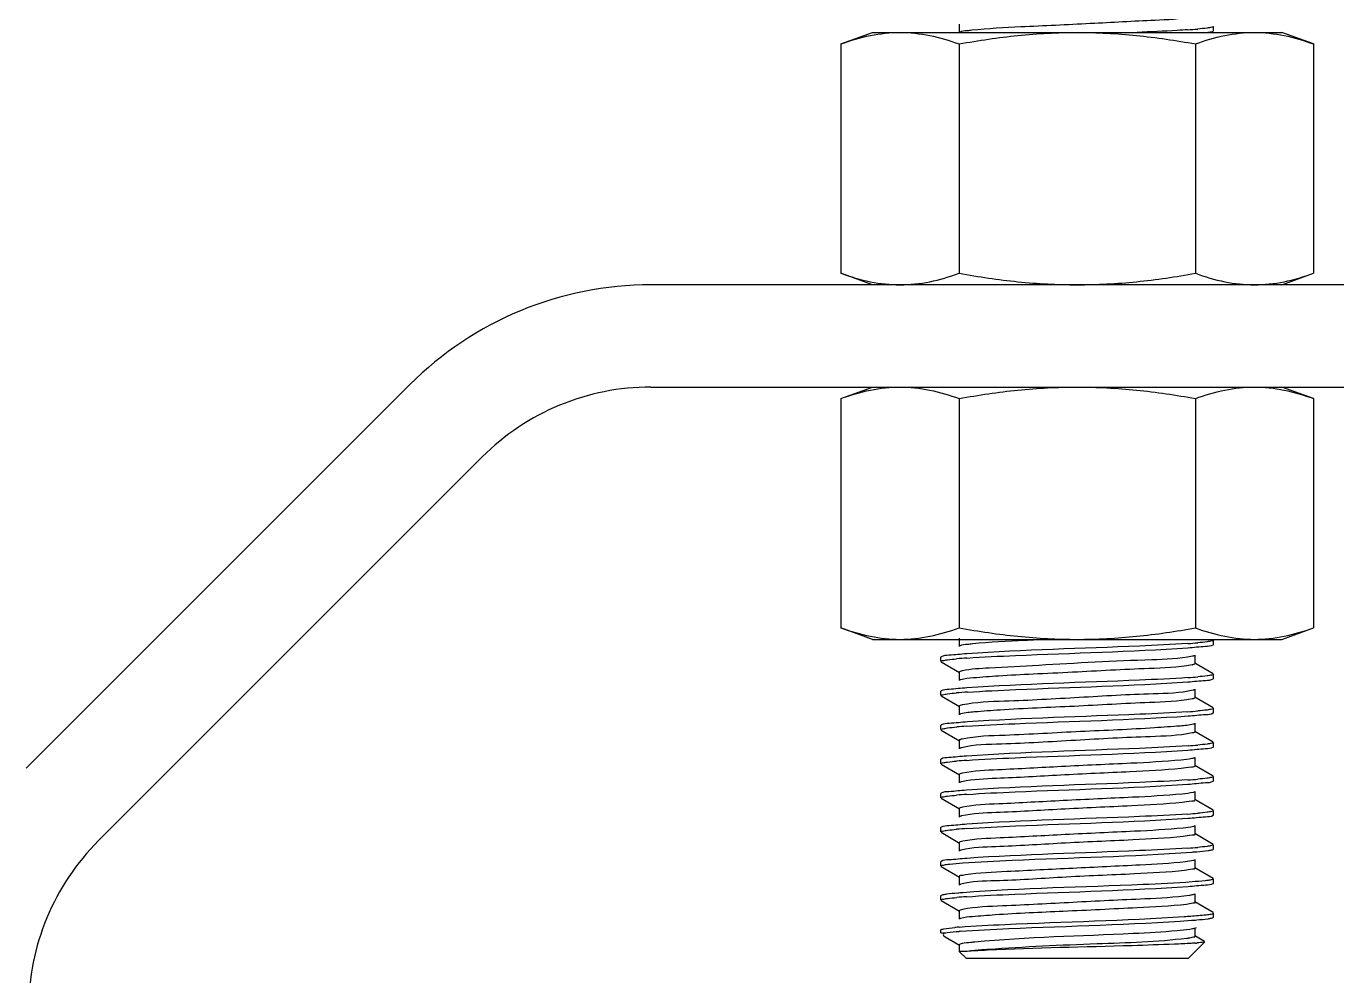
# Model space of a CAD drawing. Extents: x 1169373 to 1354985, y 649019 to 904199.
# Drawn here: x 1278693 to 1279352, y 804607 to 805085 of the extents above; entities that cross this region are included whole.
import ezdxf

# ---------------------------------------------------------------- set-up
doc = ezdxf.new("R2010")
doc.units = 0
doc.header["$LTSCALE"] = 1000
doc.header["$MEASUREMENT"] = 0

# ---------------------------------------------------------------- blocks, each defined once
blk = doc.blocks.new('gfhhrryyfd')
at = {"linetype": 'Continuous'}
for p, q in [((3693269.293600137, -1744545.157866656), (3693269.293600137, -1744549.444170655)), ((3693209.808802941, -1744555.062773855), (3693225.723047796, -1744549.270462427)), ((3693225.723047796, -1744549.270462427), (3693431.465639588, -1744549.270462427)), ((3693397.012847546, -1744548.560397413), (3693397.175207622, -1744548.37259466)), ((3693397.175207622, -1744548.37259466), (3693397.175207622, -1744546.229442656)), ((3693397.175207622, -1744548.37259466), (3693397.175207622, -1744546.229442656)), ((3693447.379884451, -1744555.062773855), (3693431.465639588, -1744549.270462427)), ((3693209.808802941, -1744555.062773855), (3693209.808802941, -1744670.352749371)), ((3693269.201573319, -1744555.062773855), (3693269.201573319, -1744670.352749371)), ((3693387.987114077, -1744555.062773855), (3693387.987114077, -1744670.352749371)), ((3693447.379884451, -1744555.062773855), (3693447.379884451, -1744670.352749371)), ((3693225.723047796, -1744676.1450608), (3693209.808802941, -1744670.352749371)), ((3693431.465639588, -1744676.1450608), (3693447.379884451, -1744670.352749371)), ((3693542.909543476, -1744676.1450608), (3693114.279143908, -1744676.1450608)), ((3692993.044159052, -1744726.362235804), (3692800.160479247, -1744919.245915765)), ((3693114.279143908, -1744727.580708794), (3693542.909543476, -1744727.580708794)), ((3693209.808802941, -1744733.373020222), (3693225.723047796, -1744727.580708794)), ((3693447.379884451, -1744733.373020222), (3693431.465639588, -1744727.580708794)), ((3693209.808802941, -1744733.373020222), (3693209.808802941, -1744848.662995738)), ((3693269.201573319, -1744733.373020222), (3693269.201573319, -1744848.662995738)), ((3693387.987114077, -1744733.373020222), (3693387.987114077, -1744848.662995738)), ((3693447.379884451, -1744733.373020222), (3693447.379884451, -1744848.662995738)), ((3692836.530974706, -1744955.616411254), (3693029.414654512, -1744762.732731292)), ((3693225.723047796, -1744854.455307167), (3693209.808802941, -1744848.662995738)), ((3693225.723047796, -1744854.455307167), (3693431.465639588, -1744854.455307167)), ((3693269.293600137, -1744853.771754598), (3693269.293600137, -1744858.058058598)), ((3693397.175207622, -1744856.986482594), (3693397.175207622, -1744854.843330594)), ((3693397.175207622, -1744856.986482594), (3693397.175207622, -1744854.843330594)), ((3693431.465639588, -1744854.455307167), (3693447.379884451, -1744848.662995738)), ((3693397.012847546, -1744857.174285351), (3693397.175207622, -1744856.986482594)), ((3693260.175725936, -1744863.228201758), (3693260.013479761, -1744863.415938596)), ((3693260.013479761, -1744865.559090592), (3693260.013479761, -1744863.415938596)), ((3693260.013479761, -1744865.559090592), (3693260.013479761, -1744863.415938596)), ((3693260.175839838, -1744865.746893349), (3693269.480987717, -1744871.133957163)), ((3693397.012961448, -1744871.800809753), (3693387.707548228, -1744866.413592317)), ((3693387.895087258, -1744866.630666592), (3693387.895087258, -1744862.344362593)), ((3693269.293600137, -1744870.916970591), (3693269.293600137, -1744875.203274594)), ((3693397.012847546, -1744874.319501347), (3693397.175207622, -1744874.131698594)), ((3693397.175207622, -1744874.131698594), (3693397.175207622, -1744871.988546591)), ((3693397.175207622, -1744874.131698594), (3693397.175207622, -1744871.988546591)), ((3693260.175725936, -1744880.373417747), (3693260.013479761, -1744880.561154593)), ((3693260.013479761, -1744882.704306589), (3693260.013479761, -1744880.561154593)), ((3693260.013479761, -1744882.704306589), (3693260.013479761, -1744880.561154593)), ((3693387.895087258, -1744883.775882588), (3693387.895087258, -1744879.489578593)), ((3693260.175839838, -1744882.892109346), (3693269.480987717, -1744888.27917316)), ((3693386.854844038, -1744884.287743988), (3693386.40976, -1744884.387849387)), ((3693397.012961448, -1744888.946025749), (3693387.707548228, -1744883.558808314)), ((3693269.293600137, -1744888.062186588), (3693269.293600137, -1744892.348490587)), ((3693397.012847546, -1744891.464717344), (3693397.175207622, -1744891.276914591)), ((3693397.175207622, -1744891.276914591), (3693397.175207622, -1744889.133762587)), ((3693397.175207622, -1744891.276914591), (3693397.175207622, -1744889.133762587)), ((3693260.175725936, -1744897.518633747), (3693260.013479761, -1744897.706370586)), ((3693260.013479761, -1744899.849522585), (3693260.013479761, -1744897.706370586)), ((3693260.013479761, -1744899.849522585), (3693260.013479761, -1744897.706370586)), ((3693260.175839838, -1744900.037325342), (3693269.480987717, -1744905.424389156)), ((3693397.012961448, -1744906.091241749), (3693387.707548228, -1744900.70402431)), ((3693387.895087258, -1744900.921098589), (3693387.895087258, -1744896.63479459)), ((3693269.293600137, -1744905.207402584), (3693269.293600137, -1744909.493706583)), ((3693387.065401177, -1744901.378094776), (3693386.44566822, -1744901.525528696)), ((3693397.175207622, -1744908.422130583), (3693397.175207622, -1744906.278978588)), ((3693397.175207622, -1744908.422130583), (3693397.175207622, -1744906.278978588)), ((3693387.895087258, -1744918.066314586), (3693387.895087258, -1744913.780010582)), ((3693397.012847546, -1744908.60993334), (3693397.175207622, -1744908.422130583)), ((3693260.175725936, -1744914.663849744), (3693260.013479761, -1744914.851586582)), ((3693260.013479761, -1744916.994738586), (3693260.013479761, -1744914.851586582)), ((3693260.013479761, -1744916.994738586), (3693260.013479761, -1744914.851586582)), ((3693260.175839838, -1744917.182541339), (3693269.480987717, -1744922.569605153)), ((3693397.012961448, -1744923.236457738), (3693387.707548228, -1744917.849240307)), ((3693269.293600137, -1744922.352618584), (3693269.293600137, -1744926.63892258)), ((3693397.012847546, -1744925.755149337), (3693397.175207622, -1744925.56734658)), ((3693397.175207622, -1744925.56734658), (3693397.175207622, -1744923.424194584)), ((3693397.175207622, -1744925.56734658), (3693397.175207622, -1744923.424194584)), ((3693260.175725936, -1744931.809065741), (3693260.013479761, -1744931.996802579)), ((3693260.013479761, -1744934.139954582), (3693260.013479761, -1744931.996802579)), ((3693260.013479761, -1744934.139954582), (3693260.013479761, -1744931.996802579)), ((3693387.895087258, -1744935.211530578), (3693387.895087258, -1744930.925226579)), ((3693260.175839838, -1744934.327757335), (3693269.480987717, -1744939.714821149)), ((3693269.293600137, -1744939.497834581), (3693269.293600137, -1744943.78413858)), ((3693397.012961448, -1744940.381673739), (3693387.707548228, -1744934.994456303)), ((3693397.175207622, -1744942.712562576), (3693397.175207622, -1744940.569410577)), ((3693397.175207622, -1744942.712562576), (3693397.175207622, -1744940.569410577)), ((3693397.012847546, -1744942.900365334), (3693397.175207622, -1744942.712562576)), ((3693260.175725936, -1744948.954281741), (3693260.013479761, -1744949.142018579)), ((3693260.013479761, -1744951.285170575), (3693260.013479761, -1744949.142018579)), ((3693260.013479761, -1744951.285170575), (3693260.013479761, -1744949.142018579)), ((3693260.175839838, -1744951.472973332), (3693269.480987717, -1744956.860037146)), ((3693397.012961448, -1744957.526889735), (3693387.707548228, -1744952.1396723)), ((3693387.895087258, -1744952.356746574), (3693387.895087258, -1744948.070442575)), ((3693269.293600137, -1744956.643050574), (3693269.293600137, -1744960.929354577)), ((3693397.012847546, -1744960.04558133), (3693397.175207622, -1744959.857778577)), ((3693397.175207622, -1744959.857778577), (3693397.175207622, -1744957.714626573)), ((3693397.175207622, -1744959.857778577), (3693397.175207622, -1744957.714626573)), ((3693260.175725936, -1744966.099497729), (3693260.013479761, -1744966.287234576)), ((3693260.013479761, -1744968.430386571), (3693260.013479761, -1744966.287234576)), ((3693260.013479761, -1744968.430386571), (3693260.013479761, -1744966.287234576)), ((3693387.895087258, -1744969.501962571), (3693387.895087258, -1744965.215658576)), ((3693260.175839838, -1744968.618189328), (3693269.480987717, -1744974.005253142)), ((3693397.012961448, -1744974.672105732), (3693387.707548228, -1744969.284888296)), ((3693269.293600137, -1744973.78826657), (3693269.293600137, -1744978.07457057)), ((3693397.012847546, -1744977.190797327), (3693397.175207622, -1744977.002994574)), ((3693397.175207622, -1744977.002994574), (3693397.175207622, -1744974.85984257)), ((3693397.175207622, -1744977.002994574), (3693397.175207622, -1744974.85984257)), ((3693260.175725936, -1744983.24471373), (3693260.013479761, -1744983.432450568)), ((3693260.013479761, -1744985.575602568), (3693260.013479761, -1744983.432450568)), ((3693260.013479761, -1744985.575602568), (3693260.013479761, -1744983.432450568)), ((3693260.175839838, -1744985.763405325), (3693269.480987717, -1744991.150469139)), ((3693397.012961448, -1744991.817321733), (3693387.707548228, -1744986.430104293)), ((3693387.895087258, -1744986.647178572), (3693387.895087258, -1744982.360874573)), ((3693269.293600137, -1744990.933482567), (3693269.293600137, -1744995.219786566)), ((3693397.053429372, -1744992.166638297), (3693397.113609079, -1744992.119879883)), ((3693397.175207622, -1744994.148210566), (3693397.175207622, -1744992.005058571)), ((3693397.175207622, -1744994.148210566), (3693397.175207622, -1744992.005058571)), ((3693387.707699666, -1744999.723077137), (3693388.494811708, -1744999.267363534)), ((3693387.895087258, -1745003.792394568), (3693387.895087258, -1744999.506090565)), ((3693397.012847546, -1744994.336013323), (3693397.175207622, -1744994.148210566)), ((3693260.013479761, -1745002.075616899), (3693260.013479761, -1745000.577666565)), ((3693260.013479797, -1745002.075616899), (3693261.921633922, -1745002.075616899)), ((3693260.013640512, -1745000.577718947), (3693260.047675861, -1745000.491497187)), ((3693260.047675861, -1745000.491497187), (3693260.17554196, -1745000.389926589)), ((3693261.538855371, -1745003.600991368), (3693262.164487062, -1745004.059571657)), ((3693262.164487062, -1745004.059571657), (3693269.480987717, -1745008.295685135)), ((3693384.316295603, -1745014.934528928), (3693392.690054381, -1745006.560770148)), ((3693392.64387352, -1745006.433655024), (3693387.707548228, -1745003.575320289)), ((3693269.293600137, -1745008.078698568), (3693269.293600137, -1745011.355737279)), ((3693273.303726337, -1745011.355737279), (3693269.293600137, -1745011.355737279)), ((3693272.872391785, -1745014.934528928), (3693269.293600137, -1745011.355737279)), ((3693384.316295636, -1745014.934528892), (3693272.872391748, -1745014.934528892))]:
    blk.add_line(p, q, dxfattribs=at)
for centre, radius, start, end in [((3693364.38164775, -1744251.961287105), 296.6372315081243, 273.8133275848946, 274.8057228155212), ((3693386.512766607, -1744492.541023936), 57.15767473918013, 277.0234181088581, 277.4125425330822), ((3693114.279143908, -1744847.597220766), 171.4521598270163, 90, 134.9999999999311), ((3693114.279143908, -1744847.597220766), 120.0165118789115, 90, 134.9999999999311), ((3693364.503187638, -1744562.072726391), 295.134792536766, 273.8299718807627, 274.8032816764261), ((3693292.911339452, -1745161.13288455), 297.9470052725917, 93.80100851327343, 94.80600876780282), ((3693383.544771648, -1744853.385431439), 14.15032993752826, 281.4637704355827, 282.5550472524488), ((3693364.491779093, -1744579.074332642), 295.2788527022865, 273.8286625237656, 274.8032506188954), ((3693293.176672695, -1745181.613353243), 301.292738270167, 93.77053278181636, 94.80590761392625), ((3693364.518692249, -1744596.55852453), 294.9388142826375, 273.8318260445076, 274.8033101113191), ((3693292.534321777, -1745190.72594322), 293.2346153131267, 93.84800974413338, 94.80302640880657), ((3693364.675128969, -1744615.66376726), 292.9725869575354, 273.8501419437254, 274.8031898404651), ((3693292.606290461, -1745208.756149651), 294.1225038117367, 93.83833693464355, 94.80445959330629), ((3693364.555907243, -1744631.317275573), 294.4690254119136, 273.8361171088957, 274.8034038215104), ((3693292.716897857, -1745227.278920576), 295.5044674052281, 93.82427565986836, 94.80543755991704), ((3693364.504224179, -1744647.81185738), 295.1217006041485, 273.8300919970901, 274.8032843007425), ((3693292.903877649, -1745246.765357244), 297.8531026477486, 93.80188363530178, 94.80599966486797), ((3692921.395464103, -1745040.480900727), 120.0165118789115, 134.9999999999311, 180), ((3693364.491533086, -1744664.797312251), 295.2819628016028, 273.8286330026889, 274.8032502432172), ((3693292.534013919, -1745276.448304938), 293.2308843683945, 93.84807456361919, 94.80300723872105), ((3693285.548089257, -1745205.382632047), 206.8805502613855, 94.50290841043655, 95.12863294276855), ((3693289.897751611, -1745261.295822233), 260.8261735091857, 94.42882988647212, 94.54787132825186), ((3693376.020750736, -1744943.022354909), 62.27783677709507, 277.0601011551071, 277.7460796001306), ((3693379.822574371, -1744893.464122722), 114.0129693168795, 274.1459038345984, 274.5890128434956)]:
    blk.add_arc(centre, radius, start, end, dxfattribs=at)
for points, knots in [([(3693386.17051005, -1744541.531264208), (3693380.100236756, -1744542.698077958), (3693362.988614663, -1744543.312075196), (3693334.405353795, -1744544.975030489), (3693303.667678233, -1744546.318080992), (3693283.782665242, -1744547.333186252), (3693275.568561298, -1744548.177511741)], [0, 0, 0, 0, 0.1673447888, 0.4612389006, 0.7764534286, 1, 1, 1, 1]), ([(3693209.808802941, -1744555.062773856), (3693214.626956416, -1744553.309109404), (3693224.361869545, -1744550.386851848), (3693234.507640883, -1744549.270462427), (3693239.505188132, -1744549.270462427)], [0, 0, 0, 0, 0.5064111421999999, 1, 1, 1, 1]), ([(3693239.505188132, -1744549.270462427), (3693244.502735452, -1744549.270462427), (3693254.64850679, -1744550.386851852), (3693264.383419911, -1744553.30910944), (3693269.201573319, -1744555.062773856)], [0, 0, 0, 0, 0.493588866, 1, 1, 1, 1]), ([(3693269.201573319, -1744555.062773856), (3693278.997493079, -1744553.280062253), (3693298.715043294, -1744550.350031468), (3693318.638976177, -1744549.270462427), (3693328.594343692, -1744549.270462427)], [0, 0, 0, 0, 0.5000362705, 1, 1, 1, 1]), ([(3693275.568561298, -1744548.177511741), (3693274.800112223, -1744548.256500413), (3693272.787034333, -1744548.550958842), (3693270.595536729, -1744548.579716394), (3693269.481485176, -1744549.227104756)], [0, 0, 0, 0, 0.3748181336, 1, 1, 1, 1]), ([(3693328.594343692, -1744549.270462427), (3693338.549714872, -1744549.270462427), (3693358.473647795, -1744550.350031508), (3693378.191197898, -1744553.280062908), (3693387.987114077, -1744555.062773856)], [0, 0, 0, 0, 0.4999639128, 1, 1, 1, 1]), ([(3693384.109802943, -1744547.941771505), (3693382.342766771, -1744548.061492905), (3693373.913417064, -1744548.58131163), (3693365.476944609, -1744548.975240417), (3693358.809353695, -1744549.270761135)], [0, 0, 0, 0, 0.209714657, 1, 1, 1, 1]), ([(3693387.987114077, -1744555.062773856), (3693392.805267549, -1744553.309109404), (3693402.540180681, -1744550.386851848), (3693412.68595202, -1744549.270462427), (3693417.683499265, -1744549.270462427)], [0, 0, 0, 0, 0.5064111421999999, 1, 1, 1, 1]), ([(3693397.175207622, -1744546.229442656), (3693397.175207622, -1744546.540398845), (3693395.535478009, -1744546.746352256), (3693394.705521327, -1744546.971421408), (3693393.878335269, -1744547.078981097)], [0, 0, 0, 0, 0.2715523251, 1, 1, 1, 1]), ([(3693393.886831277, -1744549.221028844), (3693394.270256191, -1744549.171107184), (3693395.311620261, -1744548.999231991), (3693396.422287138, -1744548.898602183), (3693397.011202683, -1744548.560396203)], [0, 0, 0, 0, 0.3627957925, 1, 1, 1, 1]), ([(3693417.683499265, -1744549.270462427), (3693422.681046588, -1744549.270462427), (3693432.826817927, -1744550.386851852), (3693442.561731047, -1744553.30910944), (3693447.379884451, -1744555.062773856)], [0, 0, 0, 0, 0.493588866, 1, 1, 1, 1]), ([(3693209.808802941, -1744670.352749371), (3693214.626956416, -1744672.106413815), (3693224.361869545, -1744675.028671383), (3693234.507640883, -1744676.1450608), (3693239.505188132, -1744676.1450608)], [0, 0, 0, 0, 0.5064111421999999, 1, 1, 1, 1]), ([(3693239.505188132, -1744676.1450608), (3693244.502735452, -1744676.1450608), (3693254.64850679, -1744675.028671375), (3693264.383419911, -1744672.106413787), (3693269.201573319, -1744670.352749371)], [0, 0, 0, 0, 0.493588866, 1, 1, 1, 1]), ([(3693269.201573319, -1744670.352749371), (3693278.997493079, -1744672.135460974), (3693298.715043294, -1744675.065491763), (3693318.638976177, -1744676.1450608), (3693328.594343692, -1744676.1450608)], [0, 0, 0, 0, 0.5000362705, 1, 1, 1, 1]), ([(3693328.594343692, -1744676.1450608), (3693338.549714872, -1744676.1450608), (3693358.473647795, -1744675.06549172), (3693378.191197898, -1744672.135460324), (3693387.987114077, -1744670.352749371)], [0, 0, 0, 0, 0.4999639128, 1, 1, 1, 1]), ([(3693387.987114077, -1744670.352749371), (3693392.805267549, -1744672.106413815), (3693402.540180681, -1744675.028671383), (3693412.68595202, -1744676.1450608), (3693417.683499265, -1744676.1450608)], [0, 0, 0, 0, 0.5064111421999999, 1, 1, 1, 1]), ([(3693417.683499265, -1744676.1450608), (3693422.681046588, -1744676.1450608), (3693432.826817927, -1744675.028671375), (3693442.561731047, -1744672.106413787), (3693447.379884451, -1744670.352749371)], [0, 0, 0, 0, 0.493588866, 1, 1, 1, 1]), ([(3693209.808802941, -1744733.373020222), (3693214.626956416, -1744731.619355771), (3693224.361869545, -1744728.697098207), (3693234.507640883, -1744727.580708794), (3693239.505188132, -1744727.580708794)], [0, 0, 0, 0, 0.5064111421999999, 1, 1, 1, 1]), ([(3693239.505188132, -1744727.580708794), (3693244.502735452, -1744727.580708794), (3693254.64850679, -1744728.697098219), (3693264.383419911, -1744731.619355807), (3693269.201573319, -1744733.373020222)], [0, 0, 0, 0, 0.493588866, 1, 1, 1, 1]), ([(3693269.201573319, -1744733.373020222), (3693278.997493079, -1744731.59030862), (3693298.715043294, -1744728.660277826), (3693318.638976177, -1744727.580708794), (3693328.594343692, -1744727.580708794)], [0, 0, 0, 0, 0.5000362705, 1, 1, 1, 1]), ([(3693328.594343692, -1744727.580708794), (3693338.549714872, -1744727.580708794), (3693358.473647795, -1744728.660277874), (3693378.191197898, -1744731.590309266), (3693387.987114077, -1744733.373020222)], [0, 0, 0, 0, 0.4999639128, 1, 1, 1, 1]), ([(3693387.987114077, -1744733.373020222), (3693392.805267549, -1744731.619355771), (3693402.540180681, -1744728.697098207), (3693412.68595202, -1744727.580708794), (3693417.683499265, -1744727.580708794)], [0, 0, 0, 0, 0.5064111421999999, 1, 1, 1, 1]), ([(3693417.683499265, -1744727.580708794), (3693422.681046588, -1744727.580708794), (3693432.826817927, -1744728.697098219), (3693442.561731047, -1744731.619355807), (3693447.379884451, -1744733.373020222)], [0, 0, 0, 0, 0.493588866, 1, 1, 1, 1]), ([(3693209.808802941, -1744848.662995738), (3693214.626956416, -1744850.416660178), (3693224.361869545, -1744853.338917746), (3693234.507640883, -1744854.455307167), (3693239.505188132, -1744854.455307167)], [0, 0, 0, 0, 0.5064111421999999, 1, 1, 1, 1]), ([(3693239.505188132, -1744854.455307167), (3693244.502735452, -1744854.455307167), (3693254.64850679, -1744853.338917738), (3693264.383419911, -1744850.416660154), (3693269.201573319, -1744848.662995738)], [0, 0, 0, 0, 0.493588866, 1, 1, 1, 1]), ([(3693269.201573319, -1744848.662995738), (3693278.997493079, -1744850.445707341), (3693298.715043294, -1744853.375738126), (3693318.638976177, -1744854.455307167), (3693328.594343692, -1744854.455307167)], [0, 0, 0, 0, 0.5000362705, 1, 1, 1, 1]), ([(3693313.879196179, -1744854.456047335), (3693309.986705904, -1744854.640933439), (3693297.336084896, -1744855.279817952), (3693284.672508297, -1744855.880398041), (3693275.944503359, -1744856.753289941)], [0, 0, 0, 0, 0.307605636, 1, 1, 1, 1]), ([(3693328.594343692, -1744854.455307167), (3693338.549714872, -1744854.455307167), (3693358.473647795, -1744853.375738086), (3693378.191197898, -1744850.445706686), (3693387.987114077, -1744848.662995738)], [0, 0, 0, 0, 0.4999639128, 1, 1, 1, 1]), ([(3693387.987114077, -1744848.662995738), (3693392.805267549, -1744850.416660178), (3693402.540180681, -1744853.338917746), (3693412.68595202, -1744854.455307167), (3693417.683499265, -1744854.455307167)], [0, 0, 0, 0, 0.5064111421999999, 1, 1, 1, 1]), ([(3693397.175207622, -1744854.843330594), (3693397.175207622, -1744855.155739279), (3693395.52646932, -1744855.360742415), (3693394.692934662, -1744855.587200859), (3693393.861623861, -1744855.695037017)], [0, 0, 0, 0, 0.2714981328999999, 1, 1, 1, 1]), ([(3693417.683499265, -1744854.455307167), (3693422.681046588, -1744854.455307167), (3693432.826817927, -1744853.338917738), (3693442.561731047, -1744850.416660154), (3693447.379884451, -1744848.662995738)], [0, 0, 0, 0, 0.493588866, 1, 1, 1, 1]), ([(3693275.944503359, -1744856.753289941), (3693275.126254271, -1744856.83512341), (3693272.990602286, -1744857.143715905), (3693270.661171012, -1744857.155254435), (3693269.481712106, -1744857.840993796)], [0, 0, 0, 0, 0.3760691625, 1, 1, 1, 1]), ([(3693384.216966148, -1744856.548383872), (3693376.102879636, -1744857.100153603), (3693339.034362094, -1744858.885415918), (3693301.92078069, -1744859.744968283), (3693273.011648879, -1744861.708171396)], [0, 0, 0, 0, 0.2191631715, 1, 1, 1, 1]), ([(3693273.159996154, -1744863.841272605), (3693281.288158923, -1744863.292082581), (3693318.304321224, -1744861.51208677), (3693355.365580488, -1744860.652895483), (3693384.208447574, -1744858.692115197)], [0, 0, 0, 0, 0.2198474103, 1, 1, 1, 1]), ([(3693384.208447574, -1744858.692115197), (3693387.171790483, -1744858.490662808), (3693391.327057793, -1744857.91527166), (3693395.855694648, -1744857.837785097), (3693397.011180044, -1744857.174284241)], [0, 0, 0, 0, 0.6903200951000001, 1, 1, 1, 1]), ([(3693260.013479761, -1744865.559090592), (3693260.013479761, -1744865.247153346), (3693261.659426534, -1744865.041780817), (3693262.491886221, -1744864.815794112), (3693263.321972193, -1744864.708044111)], [0, 0, 0, 0, 0.271488859, 1, 1, 1, 1]), ([(3693273.011648879, -1744861.708171396), (3693270.04070221, -1744861.909926736), (3693265.875509793, -1744862.486997353), (3693261.33522302, -1744862.56296537), (3693260.177352065, -1744863.2282031)], [0, 0, 0, 0, 0.6903967192, 1, 1, 1, 1]), ([(3693386.357125175, -1744867.253470423), (3693379.212746283, -1744868.705460594), (3693359.018819627, -1744869.163126423), (3693332.413114598, -1744870.784825285), (3693307.237108061, -1744871.914245214), (3693290.588474267, -1744872.717868616), (3693278.505035087, -1744873.726634401), (3693272.045187148, -1744874.153007146), (3693269.96227304, -1744874.793104664)], [0, 0, 0, 0, 0.1874566115, 0.5159709246, 0.6869359609000001, 0.8354222870999999, 0.943970796, 1, 1, 1, 1]), ([(3693386.620734919, -1744862.911089197), (3693379.91740807, -1744864.407136673), (3693353.871205341, -1744864.950061568), (3693319.878457281, -1744866.913685203), (3693288.123266355, -1744868.770850095), (3693275.202075851, -1744869.375243409), (3693270.728302928, -1744870.315694445)], [0, 0, 0, 0, 0.1773934258, 0.6676904963000001, 0.881925629, 1, 1, 1, 1]), ([(3693387.705686791, -1744862.561341037), (3693387.574063578, -1744862.637800277), (3693387.212418679, -1744862.768465322), (3693386.84383808, -1744862.861297063), (3693386.620734919, -1744862.911089197)], [0, 0, 0, 0, 0.3997235996, 1, 1, 1, 1]), ([(3693387.892927192, -1744866.630672871), (3693387.892403638, -1744866.772884044), (3693387.337946248, -1744867.033245756), (3693386.944266011, -1744867.125187579), (3693386.620734919, -1744867.197393196)], [0, 0, 0, 0, 0.3002138837, 1, 1, 1, 1]), ([(3693270.728302928, -1744870.315694445), (3693270.364253884, -1744870.392222749), (3693269.932417287, -1744870.490223043), (3693269.295436498, -1744870.761222766), (3693269.295846997, -1744870.916975118)], [0, 0, 0, 0, 0.7048785528, 1, 1, 1, 1]), ([(3693269.96227304, -1744874.793104664), (3693269.868767577, -1744874.821839698), (3693269.705043606, -1744874.877210645), (3693269.546894022, -1744874.948534189), (3693269.482112489, -1744874.986211489)], [0, 0, 0, 0, 0.5662170225, 1, 1, 1, 1]), ([(3693384.208447574, -1744873.694179194), (3693376.112424189, -1744874.24455871), (3693339.096235207, -1744876.02745167), (3693302.035596202, -1744876.892318633), (3693273.159996154, -1744878.843336598)], [0, 0, 0, 0, 0.2189841755, 1, 1, 1, 1]), ([(3693384.228904036, -1744875.835939706), (3693387.187409364, -1744875.634673249), (3693391.336130871, -1744875.060189564), (3693395.857429561, -1744874.982021761), (3693397.011184229, -1744874.319500206)], [0, 0, 0, 0, 0.6902908048, 1, 1, 1, 1]), ([(3693397.175207622, -1744871.988546591), (3693397.175207622, -1744872.301150026), (3693395.525243953, -1744872.506033069), (3693394.691218307, -1744872.732675285), (3693393.859339498, -1744872.840548944)], [0, 0, 0, 0, 0.2714873922, 1, 1, 1, 1]), ([(3693273.159996154, -1744878.843336598), (3693270.153937068, -1744879.046444952), (3693265.941318838, -1744879.630192467), (3693261.347714289, -1744879.701017905), (3693260.177354345, -1744880.373419216)], [0, 0, 0, 0, 0.6906108761, 1, 1, 1, 1]), ([(3693386.854844038, -1744880.001439989), (3693380.338096459, -1744881.609603991), (3693361.00281897, -1744881.79535935), (3693329.472899731, -1744883.789034894), (3693297.486215633, -1744885.545207543), (3693277.695327681, -1744886.005779335), (3693270.747274176, -1744887.456869246)], [0, 0, 0, 0, 0.1730427222, 0.4930738262, 0.8170132656999998, 1, 1, 1, 1]), ([(3693273.363444122, -1744880.972786696), (3693281.503717734, -1744880.426528334), (3693318.458808201, -1744878.652291171), (3693355.458981614, -1744877.793151073), (3693384.228904036, -1744875.835939706)], [0, 0, 0, 0, 0.2205319967, 1, 1, 1, 1]), ([(3693387.705996213, -1744879.706554742), (3693387.599309324, -1744879.768585616), (3693387.316897443, -1744879.878922392), (3693387.027133622, -1744879.958923393), (3693386.854844038, -1744880.001439989)], [0, 0, 0, 0, 0.4101789545, 1, 1, 1, 1]), ([(3693260.013479761, -1744882.704306589), (3693260.013479761, -1744882.389058028), (3693261.680330048, -1744882.185710413), (3693262.521179127, -1744881.956604792), (3693263.360979593, -1744881.848216542)], [0, 0, 0, 0, 0.271294825, 1, 1, 1, 1]), ([(3693270.747274176, -1744887.456869246), (3693270.378591418, -1744887.533868051), (3693269.942016797, -1744887.633257313), (3693269.295632558, -1744887.904636269), (3693269.295642274, -1744888.062177777)], [0, 0, 0, 0, 0.7050773005, 1, 1, 1, 1]), ([(3693386.40976, -1744884.387849387), (3693379.375763615, -1744885.841669695), (3693359.395546231, -1744886.276067744), (3693327.277837128, -1744888.293955079), (3693297.858474311, -1744889.334169521), (3693278.968895116, -1744890.803455099), (3693272.360031701, -1744891.284598561), (3693270.152661387, -1744891.883455452)], [0, 0, 0, 0, 0.1849128561, 0.5109351468, 0.8307559968000001, 0.9411185544, 1, 1, 1, 1]), ([(3693387.892783088, -1744883.775885239), (3693387.892596484, -1744883.897445367), (3693387.455626877, -1744884.140319176), (3693387.119942409, -1744884.222324595), (3693386.854844038, -1744884.287743988)], [0, 0, 0, 0, 0.3080506917000001, 1, 1, 1, 1]), ([(3693270.152661387, -1744891.883455452), (3693270.019144769, -1744891.919678348), (3693269.790671255, -1744891.988529669), (3693269.569085961, -1744892.081009628), (3693269.482354372, -1744892.131421701)], [0, 0, 0, 0, 0.5796626704, 1, 1, 1, 1]), ([(3693272.855357813, -1744898.152400097), (3693280.985178882, -1744897.597326146), (3693318.149362248, -1744895.806173895), (3693355.359373748, -1744894.953223231), (3693384.347386524, -1744892.973076843)], [0, 0, 0, 0, 0.2190269755, 1, 1, 1, 1]), ([(3693384.228904036, -1744890.838003703), (3693376.159126736, -1744891.386988849), (3693339.20397692, -1744893.167613055), (3693302.205177176, -1744894.039407409), (3693273.363444122, -1744895.974850692)], [0, 0, 0, 0, 0.2186355735, 1, 1, 1, 1]), ([(3693384.347386524, -1744892.973076843), (3693387.277871696, -1744892.772897908), (3693391.388703693, -1744892.203719747), (3693395.867436695, -1744892.121516996), (3693397.011189801, -1744891.464716398)], [0, 0, 0, 0, 0.6901199329000001, 1, 1, 1, 1]), ([(3693397.175207622, -1744889.133762587), (3693397.175207622, -1744889.445915773), (3693395.528073463, -1744889.651078103), (3693394.695180591, -1744889.877294831), (3693393.864611894, -1744889.985081761)], [0, 0, 0, 0, 0.2715115189, 1, 1, 1, 1]), ([(3693260.013479761, -1744899.849522585), (3693260.013479761, -1744899.538915319), (3693261.650846799, -1744899.332824629), (3693262.479814615, -1744899.108058186), (3693263.305839113, -1744899.000570547)], [0, 0, 0, 0, 0.2716057927, 1, 1, 1, 1]), ([(3693273.363444122, -1744895.974850692), (3693270.309255485, -1744896.179804009), (3693266.03158888, -1744896.772696684), (3693261.364887073, -1744896.836425314), (3693260.177367163, -1744897.51863538)], [0, 0, 0, 0, 0.6908919242, 1, 1, 1, 1]), ([(3693387.065401177, -1744897.09179078), (3693384.875782568, -1744897.696274491), (3693378.288852187, -1744898.170479353), (3693359.4268411, -1744899.64886509), (3693329.997103619, -1744900.684173009), (3693297.847118136, -1744902.703876382), (3693277.835396296, -1744903.140201056), (3693270.785761894, -1744904.594016031)], [0, 0, 0, 0, 0.0584671937, 0.1685691722, 0.4883442379, 0.8147299543999998, 1, 1, 1, 1]), ([(3693387.706386249, -1744896.851770511), (3693387.622991163, -1744896.90028506), (3693387.411224932, -1744896.989717383), (3693387.192708828, -1744897.056645203), (3693387.065401177, -1744897.09179078)], [0, 0, 0, 0, 0.4221399655, 1, 1, 1, 1]), ([(3693387.892781546, -1744900.921098673), (3693387.892853992, -1744901.023810656), (3693387.559193984, -1744901.245027218), (3693387.277911109, -1744901.319427587), (3693387.065401177, -1744901.378094776)], [0, 0, 0, 0, 0.3178252615, 1, 1, 1, 1]), ([(3693270.785761894, -1744904.594016031), (3693270.407653571, -1744904.671991646), (3693269.961859643, -1744904.773644026), (3693269.29619035, -1744905.046428905), (3693269.29589064, -1744905.207399375)], [0, 0, 0, 0, 0.7057399333, 1, 1, 1, 1]), ([(3693386.44566822, -1744901.525528696), (3693379.51157311, -1744902.975851034), (3693359.751078445, -1744903.434353089), (3693327.79977225, -1744905.196316722), (3693296.259584885, -1744907.16936601), (3693276.91200253, -1744907.383268711), (3693270.366674951, -1744908.973806244)], [0, 0, 0, 0, 0.1826762064, 0.5062556944, 0.8263062034, 1, 1, 1, 1]), ([(3693397.175207622, -1744906.278978588), (3693397.175207622, -1744906.589088283), (3693395.540979489, -1744906.795477422), (3693394.713272636, -1744907.019777277), (3693393.888707129, -1744907.127168777)], [0, 0, 0, 0, 0.2716354797, 1, 1, 1, 1]), ([(3693272.855357813, -1744913.154464094), (3693269.921464229, -1744913.354779446), (3693265.806194857, -1744913.924724572), (3693261.322190206, -1744914.006223726), (3693260.177384648, -1744914.663850746)], [0, 0, 0, 0, 0.6901534333, 1, 1, 1, 1]), ([(3693270.366674951, -1744908.973806244), (3693270.187347816, -1744909.017383364), (3693269.886560176, -1744909.099256844), (3693269.593130068, -1744909.212580416), (3693269.482892544, -1744909.276642464)], [0, 0, 0, 0, 0.5914061905, 1, 1, 1, 1]), ([(3693384.347386524, -1744907.97514084), (3693376.220388616, -1744908.530289122), (3693339.056204704, -1744910.321706022), (3693301.846241402, -1744911.175074353), (3693272.855357813, -1744913.154464094)], [0, 0, 0, 0, 0.2189513991, 1, 1, 1, 1]), ([(3693272.917282999, -1744915.293391577), (3693281.039147659, -1744914.740040083), (3693318.152423194, -1744912.952094859), (3693355.31110969, -1744912.095539692), (3693384.256728594, -1744910.124477436)], [0, 0, 0, 0, 0.2191106394, 1, 1, 1, 1]), ([(3693387.252321223, -1744914.182141572), (3693386.931751297, -1744914.282610153), (3693384.790963967, -1744914.748016294), (3693382.609759373, -1744914.953307612), (3693380.768202834, -1744915.131605512)], [0, 0, 0, 0, 0.1536722958, 1, 1, 1, 1]), ([(3693384.256728594, -1744910.124477436), (3693387.208655929, -1744909.92346489), (3693391.348474937, -1744909.350217349), (3693395.859789252, -1744909.271118477), (3693397.011189062, -1744908.609932214)], [0, 0, 0, 0, 0.6902513203, 1, 1, 1, 1]), ([(3693387.706786108, -1744913.99698614), (3693387.645071424, -1744914.032893762), (3693387.495449901, -1744914.1011445), (3693387.340497855, -1744914.154506471), (3693387.252321223, -1744914.182141572)], [0, 0, 0, 0, 0.4358846096000001, 1, 1, 1, 1]), ([(3693260.013479761, -1744916.994738586), (3693260.013479761, -1744916.684948261), (3693261.64580336, -1744916.478315754), (3693262.472773761, -1744916.254333501), (3693263.296498404, -1744916.147001472)], [0, 0, 0, 0, 0.2716319394, 1, 1, 1, 1]), ([(3693380.768202834, -1744919.417909507), (3693372.285134026, -1744920.239232795), (3693352.068626503, -1744921.277986917), (3693321.134806604, -1744922.573450768), (3693292.988748006, -1744924.342634229), (3693276.309919547, -1744924.801836453), (3693270.590815304, -1744926.067116634)], [0, 0, 0, 0, 0.2316114475, 0.5499576089, 0.8408210744999999, 1, 1, 1, 1]), ([(3693380.768202834, -1744915.131605512), (3693372.370199387, -1744915.944692842), (3693352.342375971, -1744916.974232188), (3693321.626972741, -1744918.287560473), (3693293.458504497, -1744919.975530746), (3693276.705546299, -1744920.539381128), (3693270.840617271, -1744921.727971858)], [0, 0, 0, 0, 0.2298174785, 0.5460563472, 0.8370013623999998, 1, 1, 1, 1]), ([(3693387.892862846, -1744918.066309527), (3693387.894760539, -1744918.709868641), (3693384.209094143, -1744918.696126141), (3693382.546187525, -1744919.245766587), (3693380.768202834, -1744919.417909507)], [0, 0, 0, 0, 0.2648554938, 1, 1, 1, 1]), ([(3693270.840617271, -1744921.727971858), (3693270.448949574, -1744921.807347511), (3693269.990067862, -1744921.912213996), (3693269.296388642, -1744922.18674251), (3693269.295729418, -1744922.352611826)], [0, 0, 0, 0, 0.7066835342, 1, 1, 1, 1]), ([(3693270.590815304, -1744926.067116634), (3693270.362767736, -1744926.117569305), (3693269.986569097, -1744926.211570442), (3693269.617214235, -1744926.34404521), (3693269.4831893, -1744926.421856022)], [0, 0, 0, 0, 0.6011320739000001, 1, 1, 1, 1]), ([(3693384.256728594, -1744925.126541433), (3693376.132869003, -1744925.679738554), (3693339.019601101, -1744927.467532309), (3693301.860855512, -1744928.323498418), (3693272.917282999, -1744930.295455574)], [0, 0, 0, 0, 0.2191639334, 1, 1, 1, 1]), ([(3693273.007738834, -1744932.432452988), (3693281.129516466, -1744931.880833419), (3693318.199596952, -1744930.096158013), (3693355.314883319, -1744929.237836796), (3693384.217746459, -1744927.272346782)], [0, 0, 0, 0, 0.2193604346, 1, 1, 1, 1]), ([(3693384.217746459, -1744927.272346782), (3693387.178891044, -1744927.070979177), (3693391.331183215, -1744926.496001278), (3693395.856483258, -1744926.418202845), (3693397.011181657, -1744925.755148227)], [0, 0, 0, 0, 0.6903069631000001, 1, 1, 1, 1]), ([(3693397.175207622, -1744923.424194584), (3693397.175207622, -1744923.735713504), (3693395.532063873, -1744923.941265598), (3693394.700770105, -1744924.166884264), (3693393.87205111, -1744924.274548896)], [0, 0, 0, 0, 0.2715466158, 1, 1, 1, 1]), ([(3693260.013479761, -1744934.139954582), (3693260.013479761, -1744933.829856927), (3693261.647789833, -1744933.623387566), (3693262.47556975, -1744933.399124193), (3693263.300236261, -1744933.291731084)], [0, 0, 0, 0, 0.2716039169, 1, 1, 1, 1]), ([(3693272.917282999, -1744930.295455574), (3693269.968695914, -1744930.496346026), (3693265.833661499, -1744931.069147755), (3693261.327317483, -1744931.148399068), (3693260.177359753, -1744931.809066994)], [0, 0, 0, 0, 0.6902528469, 1, 1, 1, 1]), ([(3693381.324343102, -1744932.2219563), (3693373.029801738, -1744933.056243274), (3693353.060617092, -1744934.078338558), (3693322.291689448, -1744935.408580908), (3693293.855868449, -1744937.091558369), (3693276.88369971, -1744937.673715123), (3693270.909450604, -1744938.859365592)], [0, 0, 0, 0, 0.2260666908, 0.5419950146, 0.8348303543000001, 1, 1, 1, 1]), ([(3693387.707180834, -1744931.142204049), (3693387.476356739, -1744931.2764462), (3693385.358861673, -1744931.850101377), (3693383.210353612, -1744932.032256357), (3693381.324343102, -1744932.2219563)], [0, 0, 0, 0, 0.1234755748, 1, 1, 1, 1]), ([(3693270.909450604, -1744938.859365592), (3693270.500716907, -1744938.940482945), (3693270.025556366, -1744939.049334531), (3693269.296449447, -1744939.325848468), (3693269.295460709, -1744939.497825065)], [0, 0, 0, 0, 0.7078581343000002, 1, 1, 1, 1]), ([(3693381.324343102, -1744936.508260299), (3693372.85889795, -1744937.35973723), (3693352.507511774, -1744938.400417319), (3693321.294413134, -1744939.690342392), (3693292.911193531, -1744941.550662273), (3693276.086602662, -1744941.902438322), (3693270.415307102, -1744943.252632821)], [0, 0, 0, 0, 0.229681369, 0.5499249018, 0.8426219595999999, 1, 1, 1, 1]), ([(3693387.893080126, -1744935.211522323), (3693387.896008816, -1744935.807331027), (3693384.508481617, -1744935.845255404), (3693382.964637248, -1744936.34327516), (3693381.324343102, -1744936.508260299)], [0, 0, 0, 0, 0.2654693857, 1, 1, 1, 1]), ([(3693397.175207622, -1744940.569410577), (3693397.175207622, -1744940.881801729), (3693395.526579574, -1744941.086815699), (3693394.693089074, -1744941.313257593), (3693393.861829353, -1744941.421090374)], [0, 0, 0, 0, 0.2714990878, 1, 1, 1, 1]), ([(3693270.415307102, -1744943.252632821), (3693270.225672831, -1744943.297780024), (3693269.908650535, -1744943.382440903), (3693269.598951323, -1744943.500053725), (3693269.483385108, -1744943.567068673)], [0, 0, 0, 0, 0.5933617757999999, 1, 1, 1, 1]), ([(3693384.217746459, -1744942.274410774), (3693376.103210959, -1744942.826225949), (3693339.033128676, -1744944.611567388), (3693301.917965883, -1744945.470975548), (3693273.007738834, -1744947.434516985)], [0, 0, 0, 0, 0.219166073, 1, 1, 1, 1]), ([(3693273.154219965, -1744949.567742983), (3693281.282079958, -1744949.018465767), (3693318.300106766, -1744947.238300474), (3693355.363232465, -1744946.379122145), (3693384.208257981, -1744944.418208074)], [0, 0, 0, 0, 0.2198283451, 1, 1, 1, 1]), ([(3693384.208257981, -1744944.418208074), (3693387.171645745, -1744944.216753969), (3693391.326973732, -1744943.641354417), (3693395.855678565, -1744943.563874142), (3693397.01118, -1744942.900364224)], [0, 0, 0, 0, 0.690320369, 1, 1, 1, 1]), ([(3693260.013479761, -1744951.285170575), (3693260.013479761, -1744950.973316441), (3693261.658901467, -1744950.767893789), (3693262.491150225, -1744950.54198513), (3693263.320991974, -1744950.434251209)], [0, 0, 0, 0, 0.2714938797, 1, 1, 1, 1]), ([(3693273.007738834, -1744947.434516985), (3693270.037718033, -1744947.63623657), (3693265.87377549, -1744948.213130888), (3693261.334894449, -1744948.289234375), (3693260.177352161, -1744948.954283074)], [0, 0, 0, 0, 0.6903909261, 1, 1, 1, 1]), ([(3693381.859167114, -1744953.59861109), (3693373.427619981, -1744954.481348894), (3693352.97054, -1744955.520279715), (3693321.510225786, -1744956.804969302), (3693292.894921719, -1744958.756113628), (3693275.912694306, -1744958.999154871), (3693270.277225763, -1744960.431865285)], [0, 0, 0, 0, 0.2274690785, 0.5493877442000001, 0.8439808281999999, 1, 1, 1, 1]), ([(3693381.859167114, -1744949.312307091), (3693373.723815391, -1744950.164034811), (3693353.93610886, -1744951.171975281), (3693323.257051714, -1744952.526767687), (3693294.553901373, -1744954.165810946), (3693277.317267836, -1744954.815235077), (3693271.149554284, -1744955.958554616)], [0, 0, 0, 0, 0.2212329907, 0.5355719021, 0.8303448779000001, 1, 1, 1, 1]), ([(3693387.707502093, -1744948.287423288), (3693387.491931049, -1744948.412656839), (3693385.556531954, -1744948.956966986), (3693383.583994565, -1744949.131726896), (3693381.859167114, -1744949.312307091)], [0, 0, 0, 0, 0.125686843, 1, 1, 1, 1]), ([(3693387.893394371, -1744952.356736084), (3693387.896943427, -1744952.906748091), (3693384.796652834, -1744952.991413105), (3693383.366937783, -1744953.440755581), (3693381.859167114, -1744953.59861109)], [0, 0, 0, 0, 0.2662217601, 1, 1, 1, 1]), ([(3693271.149554284, -1744955.958554616), (3693270.680899398, -1744956.045429975), (3693270.150004102, -1744956.167767069), (3693269.29608951, -1744956.45020974), (3693269.294822459, -1744956.643030766)], [0, 0, 0, 0, 0.7119708672, 1, 1, 1, 1]), ([(3693270.277225763, -1744960.431865285), (3693270.117427739, -1744960.472490879), (3693269.847023497, -1744960.54918179), (3693269.583874419, -1744960.653964927), (3693269.483174841, -1744960.712271296)], [0, 0, 0, 0, 0.586259314, 1, 1, 1, 1]), ([(3693384.208257981, -1744959.420272071), (3693376.11150656, -1744959.970697438), (3693339.093454041, -1744961.753666908), (3693302.030928149, -1744962.6183317), (3693273.154219965, -1744964.56980698)], [0, 0, 0, 0, 0.2189928341, 1, 1, 1, 1]), ([(3693397.175207622, -1744957.714626573), (3693397.175207622, -1744958.027234056), (3693395.525218524, -1744958.23211458), (3693394.691182715, -1744958.458760625), (3693393.859292146, -1744958.566635066)], [0, 0, 0, 0, 0.271487181, 1, 1, 1, 1]), ([(3693394.401988938, -1744960.63643006), (3693394.971069954, -1744960.555914969), (3693395.843359547, -1744960.403741428), (3693396.734868506, -1744960.204723371), (3693397.011519762, -1744960.045580332)], [0, 0, 0, 0, 0.6429620068000002, 1, 1, 1, 1]), ([(3693273.154219965, -1744964.56980698), (3693270.149527673, -1744964.772862772), (3693265.938756177, -1744965.356350543), (3693261.347227278, -1744965.427376588), (3693260.177354105, -1744966.099499199)], [0, 0, 0, 0, 0.6906027056999999, 1, 1, 1, 1]), ([(3693262.834196713, -1744967.645049206), (3693263.354637208, -1744967.572025367), (3693266.079056066, -1744967.24044543), (3693268.815832782, -1744967.02427534), (3693271.028531966, -1744966.862329474)], [0, 0, 0, 0, 0.1915119023, 1, 1, 1, 1]), ([(3693271.028531966, -1744966.862329474), (3693279.305092236, -1744966.256573958), (3693317.731295975, -1744964.383868475), (3693356.213826037, -1744963.630486639), (3693386.301046096, -1744961.415491681)], [0, 0, 0, 0, 0.2157336033, 1, 1, 1, 1]), ([(3693383.073822631, -1744966.323597417), (3693375.49715776, -1744967.206397112), (3693356.548456883, -1744968.162652301), (3693326.571466747, -1744969.572721927), (3693297.319371301, -1744971.061630636), (3693279.324018942, -1744971.914585959), (3693272.472208622, -1744972.890784475)], [0, 0, 0, 0, 0.2065211174, 0.5131881725000002, 0.812618278, 1, 1, 1, 1]), ([(3693387.707617875, -1744965.432648649), (3693387.527721215, -1744965.536671275), (3693386.004541619, -1744966.007652252), (3693384.433377762, -1744966.165188027), (3693383.073822631, -1744966.323597417)], [0, 0, 0, 0, 0.13181012, 1, 1, 1, 1]), ([(3693386.301046096, -1744961.415491681), (3693387.133066666, -1744961.354239054), (3693389.837326453, -1744961.141831507), (3693392.541819056, -1744960.899611836), (3693394.401988938, -1744960.63643006)], [0, 0, 0, 0, 0.3075127701, 1, 1, 1, 1]), ([(3693260.013479761, -1744968.430386572), (3693260.013479761, -1744968.159982604), (3693261.398338134, -1744967.932400001), (3693262.125494864, -1744967.744488304), (3693262.834196713, -1744967.645049206)], [0, 0, 0, 0, 0.2742300073, 1, 1, 1, 1]), ([(3693272.472208622, -1744972.890784475), (3693272.010056996, -1744972.95662865), (3693271.114681763, -1744973.211406959), (3693269.295483794, -1744973.148878586), (3693269.293660847, -1744973.788263433)], [0, 0, 0, 0, 0.4219996669, 1, 1, 1, 1]), ([(3693382.57600236, -1744970.666537557), (3693374.200457812, -1744971.597672315), (3693353.600674878, -1744972.629503146), (3693321.7953303, -1744973.900232968), (3693292.872961875, -1744976.008003348), (3693275.660561439, -1744976.05694962), (3693270.093043735, -1744977.626544062)], [0, 0, 0, 0, 0.2242912499, 0.5486895815999999, 0.8460425928, 1, 1, 1, 1]), ([(3693387.893940603, -1744969.50195202), (3693387.897553633, -1744969.990740981), (3693385.183460937, -1744970.132891712), (3693383.905992743, -1744970.518678484), (3693382.57600236, -1744970.666537557)], [0, 0, 0, 0, 0.2675456719, 1, 1, 1, 1]), ([(3693270.093043735, -1744977.626544062), (3693269.972564979, -1744977.660509432), (3693269.764721902, -1744977.725357336), (3693269.563379372, -1744977.811194414), (3693269.483254468, -1744977.857489984)], [0, 0, 0, 0, 0.5749541925, 1, 1, 1, 1]), ([(3693386.301046096, -1744976.417555682), (3693378.053416687, -1744977.024738985), (3693339.627079918, -1744978.899298364), (3693301.145382349, -1744979.660162789), (3693271.028531966, -1744981.864393467)], [0, 0, 0, 0, 0.2149861707, 1, 1, 1, 1]), ([(3693272.854968882, -1744983.878506651), (3693280.985098876, -1744983.323403801), (3693318.150329201, -1744981.532200338), (3693355.361399746, -1744980.679355205), (3693384.350135979, -1744978.698968958)], [0, 0, 0, 0, 0.2190291411, 1, 1, 1, 1]), ([(3693384.350135979, -1744978.698968958), (3693387.279971105, -1744978.498815176), (3693391.389923388, -1744977.9297591), (3693395.867669776, -1744977.847464982), (3693397.011190251, -1744977.190796381)], [0, 0, 0, 0, 0.6901159567000001, 1, 1, 1, 1]), ([(3693394.401988938, -1744975.638494057), (3693393.888068409, -1744975.711204897), (3693391.194823463, -1744976.041512237), (3693388.48913964, -1744976.256470141), (3693386.301046096, -1744976.417555682)], [0, 0, 0, 0, 0.191311622, 1, 1, 1, 1]), ([(3693397.175207622, -1744974.85984257), (3693397.175207622, -1744975.126200962), (3693395.815714498, -1744975.355570147), (3693395.09886621, -1744975.539898015), (3693394.401988938, -1744975.638494057)], [0, 0, 0, 0, 0.2745464853, 1, 1, 1, 1]), ([(3693260.013479761, -1744985.575602568), (3693260.013479761, -1744985.264975806), (3693261.650969422, -1744985.058896976), (3693262.479986412, -1744984.834112197), (3693263.306067767, -1744984.72662081)], [0, 0, 0, 0, 0.2716047017, 1, 1, 1, 1]), ([(3693262.834196713, -1744982.647113203), (3693262.254184513, -1744982.728495649), (3693261.366306192, -1744982.88255901), (3693260.458097414, -1744983.083025875), (3693260.177079412, -1744983.244714836)], [0, 0, 0, 0, 0.6436850892, 1, 1, 1, 1]), ([(3693271.028531966, -1744981.864393467), (3693270.18755289, -1744981.92594412), (3693267.452177537, -1744982.139474761), (3693264.716599805, -1744982.382990209), (3693262.834196713, -1744982.647113203)], [0, 0, 0, 0, 0.3072910572, 1, 1, 1, 1]), ([(3693385.042759062, -1744983.210649862), (3693377.626521447, -1744984.324488423), (3693358.005430224, -1744985.157973199), (3693326.66611199, -1744986.68286963), (3693296.158711857, -1744988.428730307), (3693277.546881874, -1744988.993175338), (3693270.948723934, -1744990.287679888)], [0, 0, 0, 0, 0.1967852976, 0.51410708, 0.8235631006999998, 1, 1, 1, 1]), ([(3693387.894726368, -1744986.647170871), (3693387.897155254, -1744987.053668236), (3693385.705196267, -1744987.261995094), (3693384.63218271, -1744987.56583012), (3693383.542091972, -1744987.699225818)], [0, 0, 0, 0, 0.2701517554, 1, 1, 1, 1]), ([(3693387.705993287, -1744982.577870505), (3693387.419139883, -1744982.743481795), (3693386.511999546, -1744982.961814275), (3693385.619656189, -1744983.124006163), (3693385.042759062, -1744983.210649862)], [0, 0, 0, 0, 0.362157976, 1, 1, 1, 1]), ([(3693270.948723934, -1744990.287679888), (3693270.529562861, -1744990.369915856), (3693270.047188915, -1744990.479332628), (3693269.293456939, -1744990.758513036), (3693269.294724502, -1744990.933493361)], [0, 0, 0, 0, 0.7093934316000001, 1, 1, 1, 1]), ([(3693383.542091972, -1744987.699225818), (3693375.317867363, -1744988.705633888), (3693354.624291762, -1744989.646357418), (3693322.570357895, -1744991.28719808), (3693294.860011904, -1744992.358817484), (3693277.719696429, -1744993.795079396), (3693271.85192768, -1744994.224137498), (3693269.951639863, -1744994.813599327)], [0, 0, 0, 0, 0.2183403725, 0.5450938208000001, 0.8466530090000001, 0.9475699785, 1, 1, 1, 1]), ([(3693382.309873792, -1744993.835856491), (3693383.43742847, -1744993.763713911), (3693387.122306774, -1744993.512807919), (3693390.807425836, -1744993.228463472), (3693393.352771201, -1744992.920403634)], [0, 0, 0, 0, 0.3058818504, 1, 1, 1, 1]), ([(3693393.352771201, -1744992.920403634), (3693393.820750318, -1744992.86376473), (3693395.045374074, -1744992.659578311), (3693396.396382244, -1744992.603789888), (3693397.053429372, -1744992.166638297)], [0, 0, 0, 0, 0.3739505451, 1, 1, 1, 1]), ([(3693397.113609079, -1744992.119879883), (3693397.131563175, -1744992.103111474), (3693397.1616067, -1744992.069352714), (3693397.175207622, -1744992.024864819), (3693397.175207622, -1744992.005058571)], [0, 0, 0, 0, 0.5536426350000001, 1, 1, 1, 1]), ([(3693260.519409641, -1745000.246009592), (3693260.825252424, -1745000.14580936), (3693262.98458715, -1744999.685713615), (3693265.182480084, -1744999.499143342), (3693267.054613485, -1744999.33032436)], [0, 0, 0, 0, 0.1461859543, 1, 1, 1, 1]), ([(3693269.305959342, -1744999.140649503), (3693276.950451083, -1744998.535743645), (3693314.621358596, -1744996.664590681), (3693352.32955148, -1744995.75404103), (3693382.309873792, -1744993.835856491)], [0, 0, 0, 0, 0.2033515013, 1, 1, 1, 1]), ([(3693269.951639863, -1744994.813599327), (3693269.860646487, -1744994.841825106), (3693269.70080181, -1744994.89628501), (3693269.546329699, -1744994.965967187), (3693269.482639164, -1744995.002701381)], [0, 0, 0, 0, 0.5644149726, 1, 1, 1, 1]), ([(3693269.756568816, -1745001.248469518), (3693277.903975188, -1745000.617310103), (3693316.690499166, -1744998.71349758), (3693355.530898901, -1744997.952808158), (3693386.104486866, -1744995.720338124)], [0, 0, 0, 0, 0.2104684451, 1, 1, 1, 1]), ([(3693386.104486866, -1744995.720338124), (3693386.951292237, -1744995.658504759), (3693389.704237032, -1744995.44405668), (3693392.457417716, -1744995.199593276), (3693394.351486367, -1744994.933968961)], [0, 0, 0, 0, 0.3074451005999999, 1, 1, 1, 1]), ([(3693387.705661278, -1744999.723071021), (3693387.562159713, -1744999.806374013), (3693387.161710289, -1744999.945997213), (3693386.75488688, -1745000.044631653), (3693386.506811688, -1745000.097702309)], [0, 0, 0, 0, 0.3954277796999999, 1, 1, 1, 1]), ([(3693394.351486367, -1744994.933968961), (3693394.932135184, -1744994.852538724), (3693395.820967002, -1744994.698375321), (3693396.730161452, -1744994.497820078), (3693397.011489611, -1744994.336012277)], [0, 0, 0, 0, 0.6437024453, 1, 1, 1, 1]), ([(3693260.17554196, -1745000.389926589), (3693260.223029767, -1745000.36242129), (3693260.33615535, -1745000.309664799), (3693260.453333575, -1745000.267657442), (3693260.519409641, -1745000.246009592)], [0, 0, 0, 0, 0.4411082005, 1, 1, 1, 1]), ([(3693261.413027645, -1745002.521368098), (3693261.298278092, -1745002.670717898), (3693261.134803692, -1745003.091677588), (3693261.394198561, -1745003.454294877), (3693261.539965248, -1745003.600971289)], [0, 0, 0, 0, 0.4766568996000001, 1, 1, 1, 1]), ([(3693261.921633922, -1745002.075616899), (3693261.818748383, -1745002.143478887), (3693261.635947385, -1745002.277653367), (3693261.475738364, -1745002.439748332), (3693261.413027645, -1745002.521368098)], [0, 0, 0, 0, 0.5449229189000001, 1, 1, 1, 1]), ([(3693261.921633922, -1745002.075616899), (3693262.36160983, -1745002.000884158), (3693264.783949166, -1745001.656689885), (3693267.222878307, -1745001.44947248), (3693269.21632139, -1745001.290877393)], [0, 0, 0, 0, 0.1824505765, 1, 1, 1, 1]), ([(3693277.076624391, -1745006.664889367), (3693276.401758846, -1745006.727600218), (3693274.29160738, -1745006.941053883), (3693272.177068371, -1745007.176318987), (3693270.763094908, -1745007.470067726)], [0, 0, 0, 0, 0.3194124043, 1, 1, 1, 1]), ([(3693378.817756915, -1745001.035871892), (3693371.46940349, -1745001.671866287), (3693337.552359457, -1745003.589020679), (3693303.55264558, -1745004.20464556), (3693277.076624391, -1745006.664889367)], [0, 0, 0, 0, 0.2171537611, 1, 1, 1, 1]), ([(3693383.675345832, -1745004.827986793), (3693368.717338403, -1745006.684834639), (3693335.343052274, -1745007.558176158), (3693302.080451821, -1745009.133611155), (3693283.880535663, -1745010.409476821)], [0, 0, 0, 0, 0.4524007994, 1, 1, 1, 1]), ([(3693386.506811688, -1745000.097702309), (3693386.073016576, -1745000.190503982), (3693383.524547824, -1745000.620177532), (3693380.949036776, -1745000.851411236), (3693378.817756915, -1745001.035871892)], [0, 0, 0, 0, 0.1717518285, 1, 1, 1, 1]), ([(3693387.895085442, -1745003.792395115), (3693387.894907266, -1745004.124561902), (3693386.176548262, -1745004.378558814), (3693385.287867826, -1745004.612877068), (3693384.414752655, -1745004.731914067)], [0, 0, 0, 0, 0.2737580508, 1, 1, 1, 1]), ([(3693392.690054381, -1745006.560770148), (3693392.603830301, -1745006.646994196), (3693391.284892213, -1745006.917909929), (3693390.084600843, -1745007.019842411), (3693388.944498667, -1745007.111593839)], [0, 0, 0, 0, 0.0963392614, 1, 1, 1, 1]), ([(3693270.763094908, -1745007.470067726), (3693270.390480089, -1745007.547477333), (3693269.950099428, -1745007.647760026), (3693269.295627308, -1745007.919733816), (3693269.295539319, -1745008.078689015)], [0, 0, 0, 0, 0.705379808, 1, 1, 1, 1]), ([(3693283.880535663, -1745010.409476821), (3693282.81136711, -1745010.484428564), (3693279.281560546, -1745010.746639422), (3693275.752045938, -1745011.04408073), (3693273.303726337, -1745011.355737279)], [0, 0, 0, 0, 0.3027774974, 1, 1, 1, 1]), ([(3693283.4575201, -1745010.754499324), (3693282.418620825, -1745010.801735121), (3693279.032173991, -1745010.966022642), (3693275.645471558, -1745011.151378904), (3693273.303726337, -1745011.355737279)], [0, 0, 0, 0, 0.3067206692, 1, 1, 1, 1]), ([(3693377.436419808, -1745007.740615722), (3693370.381586873, -1745008.038198213), (3693339.055690826, -1745009.070011232), (3693307.713796905, -1745009.651635418), (3693283.4575201, -1745010.754499324)], [0, 0, 0, 0, 0.2252889646, 1, 1, 1, 1]), ([(3693388.065317943, -1745007.178740828), (3693387.35990036, -1745007.230014735), (3693383.819253633, -1745007.459606574), (3693380.27460806, -1745007.620897064), (3693377.436419808, -1745007.740615722)], [0, 0, 0, 0, 0.1993462338, 1, 1, 1, 1])]:
    blk.add_open_spline(points, degree=3, knots=knots, dxfattribs=at)
for points in [[(3693393.878335269, -1744547.078981097), (3693392.334797807, -1744547.279688552), (3693390.78405272, -1744547.423589868), (3693389.233136532, -1744547.555689554)], [(3693393.861623861, -1744855.695037017), (3693392.317999858, -1744855.895273172), (3693390.767227986, -1744856.039055645), (3693389.216275475, -1744856.171024919)], [(3693263.321972193, -1744864.708044111), (3693264.859389453, -1744864.508478385), (3693266.40392202, -1744864.365062846), (3693267.948639808, -1744864.233437403)], [(3693393.859339498, -1744872.840548944), (3693392.316632262, -1744873.040599103), (3693390.76679283, -1744873.184304919), (3693389.216770347, -1744873.316198808)], [(3693263.360979593, -1744881.848216542), (3693264.880749669, -1744881.652068488), (3693266.407356087, -1744881.510103486), (3693267.934189443, -1744881.37989188)], [(3693393.864611894, -1744889.985081761), (3693392.31975139, -1744890.185565799), (3693390.767722195, -1744890.329450593), (3693389.215515615, -1744890.461520819)], [(3693263.305839113, -1744899.000570547), (3693264.859517882, -1744898.79839583), (3693266.420504635, -1744898.653803614), (3693267.981647155, -1744898.521039216)], [(3693393.888707129, -1744907.127168777), (3693392.332984767, -1744907.329786224), (3693390.76991559, -1744907.474554668), (3693389.206696699, -1744907.60749305)], [(3693263.296498404, -1744916.147001472), (3693264.850035188, -1744915.944574294), (3693266.410913086, -1744915.799923356), (3693267.971941232, -1744915.667091119)], [(3693393.87205111, -1744924.274548896), (3693392.324195017, -1744924.475641628), (3693390.769118733, -1744924.619776209), (3693389.213873043, -1744924.752092513)], [(3693263.300236261, -1744933.291731084), (3693264.849170364, -1744933.090019443), (3693266.405393621, -1744932.945693469), (3693267.961775247, -1744932.81317673)], [(3693393.861829353, -1744941.421090374), (3693392.318122215, -1744941.621343351), (3693390.76726579, -1744941.765132754), (3693389.216228941, -1744941.897108853)], [(3693263.320991974, -1744950.434251209), (3693264.858882434, -1744950.234595098), (3693266.403895601, -1744950.091141372), (3693267.949092857, -1744949.959478568)], [(3693393.859292146, -1744958.566635066), (3693392.316604502, -1744958.766681297), (3693390.766784986, -1744958.910385488), (3693389.216782383, -1744959.042277777)], [(3693263.306067767, -1744984.72662081), (3693264.859705183, -1744984.524458345), (3693266.420649383, -1744984.379870543), (3693267.981749528, -1744984.247110548)]]:
    blk.add_open_spline(points, degree=3, dxfattribs=at)

msp = doc.modelspace()

# ---------------------------------------------------------------- block references
at = {"lineweight": -3, "xscale": 0.9999959487468004, "yscale": 0.999995949678123, "zscale": 0.9999959495959999}
msp.add_blockref('gfhhrryyfd', (-2414092.330657017, 2549623.711757218), dxfattribs=at)

doc.saveas('drawing.dxf')
